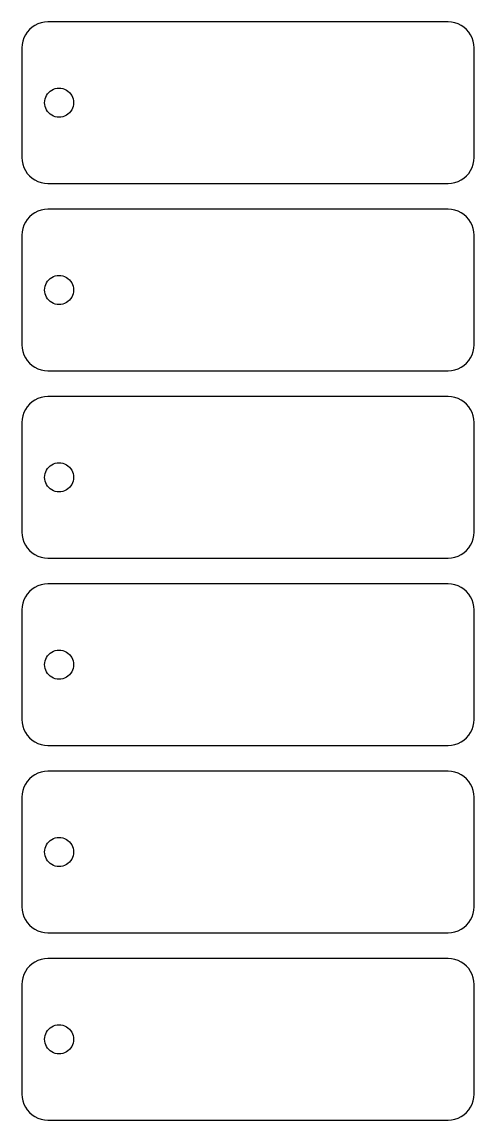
# Model space of a CAD drawing. Header units: metres. Extents: x 5 to 223, y 25 to 195.
# Drawn here: x 5 to 75, y 25 to 195 of the extents above; entities that cross this region are included whole.
import ezdxf

# ---------------------------------------------------------------- set-up
doc = ezdxf.new("R2010")
doc.units = ezdxf.units.M

msp = doc.modelspace()

# ---------------------------------------------------------------- linework, layer by layer
for p, q in [((6.17157, 193.828), (5.82658, 193.435)), ((6.56496, 194.173), (6.17157, 193.828)), ((7, 194.464), (6.56496, 194.173)), ((7.46927, 194.696), (7, 194.464)), ((7.96472, 194.864), (7.46927, 194.696)), ((8.47789, 194.966), (7.96472, 194.864)), ((9, 195), (8.47789, 194.966)), ((71, 195), (9, 195)), ((71.5221, 194.966), (71, 195)), ((72.0353, 194.864), (71.5221, 194.966)), ((72.5307, 194.696), (72.0353, 194.864)), ((73, 194.464), (72.5307, 194.696)), ((73.435, 194.173), (73, 194.464)), ((73.8284, 193.828), (73.435, 194.173)), ((74.1734, 193.435), (73.8284, 193.828)), ((5.30449, 192.531), (5.13629, 192.035)), ((5.5359, 193), (5.30449, 192.531)), ((5.82658, 193.435), (5.5359, 193)), ((74.4641, 193), (74.1734, 193.435)), ((74.6955, 192.531), (74.4641, 193)), ((74.8637, 192.035), (74.6955, 192.531)), ((5.03423, 191.522), (5, 191)), ((5, 191), (5, 174)), ((5.13629, 192.035), (5.03423, 191.522)), ((74.9658, 191.522), (74.8637, 192.035)), ((75, 191), (74.9658, 191.522)), ((75, 174), (75, 191)), ((8.67126, 183.361), (8.80144, 183.625)), ((8.80144, 183.625), (8.96495, 183.87)), ((8.96495, 183.87), (9.159, 184.091)), ((9.159, 184.091), (9.38028, 184.285)), ((9.38028, 184.285), (9.625, 184.449)), ((9.625, 184.449), (9.88896, 184.579)), ((9.88896, 184.579), (10.1676, 184.673)), ((10.1676, 184.673), (10.4563, 184.731)), ((10.4563, 184.731), (10.75, 184.75)), ((10.75, 184.75), (11.0437, 184.731)), ((11.0437, 184.731), (11.3323, 184.673)), ((11.3323, 184.673), (11.611, 184.579)), ((11.611, 184.579), (11.875, 184.449)), ((11.875, 184.449), (12.1197, 184.285)), ((12.1197, 184.285), (12.341, 184.091)), ((12.341, 184.091), (12.535, 183.87)), ((12.535, 183.87), (12.6985, 183.625)), ((12.6985, 183.625), (12.8287, 183.361)), ((8.5, 182.5), (8.51924, 182.794)), ((8.51924, 182.206), (8.5, 182.5)), ((8.51924, 182.794), (8.57666, 183.082)), ((8.57666, 181.918), (8.51924, 182.206)), ((8.57666, 183.082), (8.67126, 183.361)), ((8.67126, 181.639), (8.57666, 181.918)), ((12.8287, 183.361), (12.9233, 183.082)), ((12.9233, 181.918), (12.8287, 181.639)), ((12.9233, 183.082), (12.9807, 182.794)), ((12.9807, 182.206), (12.9233, 181.918)), ((12.9807, 182.794), (13, 182.5)), ((13, 182.5), (12.9807, 182.206)), ((8.80144, 181.375), (8.67126, 181.639)), ((8.96495, 181.13), (8.80144, 181.375)), ((9.159, 180.909), (8.96495, 181.13)), ((9.38028, 180.715), (9.159, 180.909)), ((9.625, 180.551), (9.38028, 180.715)), ((9.88896, 180.421), (9.625, 180.551)), ((10.1676, 180.327), (9.88896, 180.421)), ((10.4563, 180.269), (10.1676, 180.327)), ((10.75, 180.25), (10.4563, 180.269)), ((11.0437, 180.269), (10.75, 180.25)), ((11.3323, 180.327), (11.0437, 180.269)), ((11.611, 180.421), (11.3323, 180.327)), ((11.875, 180.551), (11.611, 180.421)), ((12.1197, 180.715), (11.875, 180.551)), ((12.341, 180.909), (12.1197, 180.715)), ((12.535, 181.13), (12.341, 180.909)), ((12.6985, 181.375), (12.535, 181.13)), ((12.8287, 181.639), (12.6985, 181.375)), ((5, 174), (5.03423, 173.478)), ((5.03423, 173.478), (5.13629, 172.965)), ((74.8637, 172.965), (74.9658, 173.478)), ((74.9658, 173.478), (75, 174)), ((5.13629, 172.965), (5.30449, 172.469)), ((5.30449, 172.469), (5.5359, 172)), ((5.5359, 172), (5.82658, 171.565)), ((74.1734, 171.565), (74.4641, 172)), ((74.4641, 172), (74.6955, 172.469)), ((74.6955, 172.469), (74.8637, 172.965)), ((5.82658, 171.565), (6.17157, 171.172)), ((6.17157, 171.172), (6.56496, 170.827)), ((6.56496, 170.827), (7, 170.536)), ((7, 170.536), (7.46927, 170.304)), ((7.46927, 170.304), (7.96472, 170.136)), ((7.96472, 170.136), (8.47789, 170.034)), ((8.47789, 170.034), (9, 170)), ((9, 170), (71, 170)), ((71, 170), (71.5221, 170.034)), ((71.5221, 170.034), (72.0353, 170.136)), ((72.0353, 170.136), (72.5307, 170.304)), ((72.5307, 170.304), (73, 170.536)), ((73, 170.536), (73.435, 170.827)), ((73.435, 170.827), (73.8284, 171.172)), ((73.8284, 171.172), (74.1734, 171.565)), ((6.56496, 165.173), (6.17157, 164.828)), ((7, 165.464), (6.56496, 165.173)), ((7.46927, 165.696), (7, 165.464)), ((7.96472, 165.864), (7.46927, 165.696)), ((8.47789, 165.966), (7.96472, 165.864)), ((9, 166), (8.47789, 165.966)), ((71, 166), (9, 166)), ((71.5221, 165.966), (71, 166)), ((72.0353, 165.864), (71.5221, 165.966)), ((72.5307, 165.696), (72.0353, 165.864)), ((73, 165.464), (72.5307, 165.696)), ((73.435, 165.173), (73, 165.464)), ((73.8284, 164.828), (73.435, 165.173)), ((5.30449, 163.531), (5.13629, 163.035)), ((5.5359, 164), (5.30449, 163.531)), ((5.82658, 164.435), (5.5359, 164)), ((6.17157, 164.828), (5.82658, 164.435)), ((74.1734, 164.435), (73.8284, 164.828)), ((74.4641, 164), (74.1734, 164.435)), ((74.6955, 163.531), (74.4641, 164)), ((74.8637, 163.035), (74.6955, 163.531)), ((5.03423, 162.522), (5, 162)), ((5, 162), (5, 145)), ((5.13629, 163.035), (5.03423, 162.522)), ((74.9658, 162.522), (74.8637, 163.035)), ((75, 162), (74.9658, 162.522)), ((75, 145), (75, 162)), ((8.80144, 154.625), (8.96495, 154.87)), ((8.96495, 154.87), (9.159, 155.091)), ((9.159, 155.091), (9.38028, 155.285)), ((9.38028, 155.285), (9.625, 155.449)), ((9.625, 155.449), (9.88896, 155.579)), ((9.88896, 155.579), (10.1676, 155.673)), ((10.1676, 155.673), (10.4563, 155.731)), ((10.4563, 155.731), (10.75, 155.75)), ((10.75, 155.75), (11.0437, 155.731)), ((11.0437, 155.731), (11.3323, 155.673)), ((11.3323, 155.673), (11.611, 155.579)), ((11.611, 155.579), (11.875, 155.449)), ((11.875, 155.449), (12.1197, 155.285)), ((12.1197, 155.285), (12.341, 155.091)), ((12.341, 155.091), (12.535, 154.87)), ((12.535, 154.87), (12.6985, 154.625)), ((8.5, 153.5), (8.51924, 153.794)), ((8.51924, 153.206), (8.5, 153.5)), ((8.51924, 153.794), (8.57666, 154.082)), ((8.57666, 152.918), (8.51924, 153.206)), ((8.57666, 154.082), (8.67126, 154.361)), ((8.67126, 154.361), (8.80144, 154.625)), ((12.6985, 154.625), (12.8287, 154.361)), ((12.8287, 154.361), (12.9233, 154.082)), ((12.9233, 154.082), (12.9807, 153.794)), ((12.9807, 153.206), (12.9233, 152.918)), ((12.9807, 153.794), (13, 153.5)), ((13, 153.5), (12.9807, 153.206)), ((8.67126, 152.639), (8.57666, 152.918)), ((8.80144, 152.375), (8.67126, 152.639)), ((8.96495, 152.13), (8.80144, 152.375)), ((9.159, 151.909), (8.96495, 152.13)), ((9.38028, 151.715), (9.159, 151.909)), ((9.625, 151.551), (9.38028, 151.715)), ((9.88896, 151.421), (9.625, 151.551)), ((10.1676, 151.327), (9.88896, 151.421)), ((10.4563, 151.269), (10.1676, 151.327)), ((11.3323, 151.327), (11.0437, 151.269)), ((11.611, 151.421), (11.3323, 151.327)), ((11.875, 151.551), (11.611, 151.421)), ((12.1197, 151.715), (11.875, 151.551)), ((12.341, 151.909), (12.1197, 151.715)), ((12.535, 152.13), (12.341, 151.909)), ((12.6985, 152.375), (12.535, 152.13)), ((12.8287, 152.639), (12.6985, 152.375)), ((12.9233, 152.918), (12.8287, 152.639)), ((10.75, 151.25), (10.4563, 151.269)), ((11.0437, 151.269), (10.75, 151.25)), ((5, 145), (5.03423, 144.478)), ((74.9658, 144.478), (75, 145)), ((5.03423, 144.478), (5.13629, 143.965)), ((5.13629, 143.965), (5.30449, 143.469)), ((5.30449, 143.469), (5.5359, 143)), ((5.5359, 143), (5.82658, 142.565)), ((74.1734, 142.565), (74.4641, 143)), ((74.4641, 143), (74.6955, 143.469)), ((74.6955, 143.469), (74.8637, 143.965)), ((74.8637, 143.965), (74.9658, 144.478)), ((5.82658, 142.565), (6.17157, 142.172)), ((6.17157, 142.172), (6.56496, 141.827)), ((6.56496, 141.827), (7, 141.536)), ((7, 141.536), (7.46927, 141.304)), ((7.46927, 141.304), (7.96472, 141.136)), ((7.96472, 141.136), (8.47789, 141.034)), ((71.5221, 141.034), (72.0353, 141.136)), ((72.0353, 141.136), (72.5307, 141.304)), ((72.5307, 141.304), (73, 141.536)), ((73, 141.536), (73.435, 141.827)), ((73.435, 141.827), (73.8284, 142.172)), ((73.8284, 142.172), (74.1734, 142.565)), ((8.47789, 141.034), (9, 141)), ((9, 141), (71, 141)), ((71, 141), (71.5221, 141.034)), ((6.56496, 136.173), (6.17157, 135.828)), ((7, 136.464), (6.56496, 136.173)), ((7.46927, 136.696), (7, 136.464)), ((7.96472, 136.864), (7.46927, 136.696)), ((8.47789, 136.966), (7.96472, 136.864)), ((9, 137), (8.47789, 136.966)), ((71, 137), (9, 137)), ((71.5221, 136.966), (71, 137)), ((72.0353, 136.864), (71.5221, 136.966)), ((72.5307, 136.696), (72.0353, 136.864)), ((73, 136.464), (72.5307, 136.696)), ((73.435, 136.173), (73, 136.464)), ((73.8284, 135.828), (73.435, 136.173)), ((5.30449, 134.531), (5.13629, 134.035)), ((5.5359, 135), (5.30449, 134.531)), ((5.82658, 135.435), (5.5359, 135)), ((6.17157, 135.828), (5.82658, 135.435)), ((74.1734, 135.435), (73.8284, 135.828)), ((74.4641, 135), (74.1734, 135.435)), ((74.6955, 134.531), (74.4641, 135)), ((74.8637, 134.035), (74.6955, 134.531)), ((5.03423, 133.522), (5, 133)), ((5, 133), (5, 116)), ((5.13629, 134.035), (5.03423, 133.522)), ((74.9658, 133.522), (74.8637, 134.035)), ((75, 133), (74.9658, 133.522)), ((75, 116), (75, 133)), ((8.80144, 125.625), (8.96495, 125.87)), ((8.96495, 125.87), (9.159, 126.091)), ((9.159, 126.091), (9.38028, 126.285)), ((9.38028, 126.285), (9.625, 126.449)), ((9.625, 126.449), (9.88896, 126.579)), ((9.88896, 126.579), (10.1676, 126.673)), ((10.1676, 126.673), (10.4563, 126.731)), ((10.4563, 126.731), (10.75, 126.75)), ((10.75, 126.75), (11.0437, 126.731)), ((11.0437, 126.731), (11.3323, 126.673)), ((11.3323, 126.673), (11.611, 126.579)), ((11.611, 126.579), (11.875, 126.449)), ((11.875, 126.449), (12.1197, 126.285)), ((12.1197, 126.285), (12.341, 126.091)), ((12.341, 126.091), (12.535, 125.87)), ((12.535, 125.87), (12.6985, 125.625)), ((8.5, 124.5), (8.51924, 124.794)), ((8.51924, 124.206), (8.5, 124.5)), ((8.51924, 124.794), (8.57666, 125.082)), ((8.57666, 123.918), (8.51924, 124.206)), ((8.57666, 125.082), (8.67126, 125.361)), ((8.67126, 125.361), (8.80144, 125.625)), ((12.6985, 125.625), (12.8287, 125.361)), ((12.8287, 125.361), (12.9233, 125.082)), ((12.9233, 125.082), (12.9807, 124.794)), ((12.9807, 124.206), (12.9233, 123.918)), ((12.9807, 124.794), (13, 124.5)), ((13, 124.5), (12.9807, 124.206)), ((8.67126, 123.639), (8.57666, 123.918)), ((8.80144, 123.375), (8.67126, 123.639)), ((8.96495, 123.13), (8.80144, 123.375)), ((9.159, 122.909), (8.96495, 123.13)), ((9.38028, 122.715), (9.159, 122.909)), ((9.625, 122.551), (9.38028, 122.715)), ((9.88896, 122.421), (9.625, 122.551)), ((10.1676, 122.327), (9.88896, 122.421)), ((11.611, 122.421), (11.3323, 122.327)), ((11.875, 122.551), (11.611, 122.421)), ((12.1197, 122.715), (11.875, 122.551)), ((12.341, 122.909), (12.1197, 122.715)), ((12.535, 123.13), (12.341, 122.909)), ((12.6985, 123.375), (12.535, 123.13)), ((12.8287, 123.639), (12.6985, 123.375)), ((12.9233, 123.918), (12.8287, 123.639)), ((10.4563, 122.269), (10.1676, 122.327)), ((10.75, 122.25), (10.4563, 122.269)), ((11.0437, 122.269), (10.75, 122.25)), ((11.3323, 122.327), (11.0437, 122.269)), ((5, 116), (5.03423, 115.478)), ((74.9658, 115.478), (75, 116)), ((5.03423, 115.478), (5.13629, 114.965)), ((5.13629, 114.965), (5.30449, 114.469)), ((5.30449, 114.469), (5.5359, 114)), ((5.5359, 114), (5.82658, 113.565)), ((74.1734, 113.565), (74.4641, 114)), ((74.4641, 114), (74.6955, 114.469)), ((74.6955, 114.469), (74.8637, 114.965)), ((74.8637, 114.965), (74.9658, 115.478)), ((5.82658, 113.565), (6.17157, 113.172)), ((6.17157, 113.172), (6.56496, 112.827)), ((6.56496, 112.827), (7, 112.536)), ((7, 112.536), (7.46927, 112.304)), ((7.46927, 112.304), (7.96472, 112.136)), ((72.0353, 112.136), (72.5307, 112.304)), ((72.5307, 112.304), (73, 112.536)), ((73, 112.536), (73.435, 112.827)), ((73.435, 112.827), (73.8284, 113.172)), ((73.8284, 113.172), (74.1734, 113.565)), ((7.96472, 112.136), (8.47789, 112.034)), ((8.47789, 112.034), (9, 112)), ((9, 112), (71, 112)), ((71, 112), (71.5221, 112.034)), ((71.5221, 112.034), (72.0353, 112.136)), ((6.56496, 107.173), (6.17157, 106.828)), ((7, 107.464), (6.56496, 107.173)), ((7.46927, 107.696), (7, 107.464)), ((7.96472, 107.864), (7.46927, 107.696)), ((8.47789, 107.966), (7.96472, 107.864)), ((9, 108), (8.47789, 107.966)), ((71, 108), (9, 108)), ((71.5221, 107.966), (71, 108)), ((72.0353, 107.864), (71.5221, 107.966)), ((72.5307, 107.696), (72.0353, 107.864)), ((73, 107.464), (72.5307, 107.696)), ((73.435, 107.173), (73, 107.464)), ((73.8284, 106.828), (73.435, 107.173)), ((5.30449, 105.531), (5.13629, 105.035)), ((5.5359, 106), (5.30449, 105.531)), ((5.82658, 106.435), (5.5359, 106)), ((6.17157, 106.828), (5.82658, 106.435)), ((74.1734, 106.435), (73.8284, 106.828)), ((74.4641, 106), (74.1734, 106.435)), ((74.6955, 105.531), (74.4641, 106)), ((74.8637, 105.035), (74.6955, 105.531)), ((5.03423, 104.522), (5, 104)), ((5, 104), (5, 87)), ((5.13629, 105.035), (5.03423, 104.522)), ((74.9658, 104.522), (74.8637, 105.035)), ((75, 104), (74.9658, 104.522)), ((75, 87), (75, 104)), ((8.96495, 96.8697), (9.159, 97.091)), ((9.159, 97.091), (9.38028, 97.285)), ((9.38028, 97.285), (9.625, 97.4485)), ((9.625, 97.4485), (9.88896, 97.5787)), ((9.88896, 97.5787), (10.1676, 97.6733)), ((10.1676, 97.6733), (10.4563, 97.7307)), ((10.4563, 97.7307), (10.75, 97.75)), ((10.75, 97.75), (11.0437, 97.7307)), ((11.0437, 97.7307), (11.3323, 97.6733)), ((11.3323, 97.6733), (11.611, 97.5787)), ((11.611, 97.5787), (11.875, 97.4485)), ((11.875, 97.4485), (12.1197, 97.285)), ((12.1197, 97.285), (12.341, 97.091)), ((12.341, 97.091), (12.535, 96.8697)), ((8.5, 95.5), (8.51924, 95.7937)), ((8.51924, 95.2063), (8.5, 95.5)), ((8.51924, 95.7937), (8.57666, 96.0823)), ((8.57666, 94.9176), (8.51924, 95.2063)), ((8.57666, 96.0823), (8.67126, 96.361)), ((8.67126, 96.361), (8.80144, 96.625)), ((8.80144, 96.625), (8.96495, 96.8697)), ((12.535, 96.8697), (12.6985, 96.625)), ((12.6985, 96.625), (12.8287, 96.361)), ((12.8287, 96.361), (12.9233, 96.0823)), ((12.9233, 96.0823), (12.9807, 95.7937)), ((12.9807, 95.2063), (12.9233, 94.9176)), ((12.9807, 95.7937), (13, 95.5)), ((13, 95.5), (12.9807, 95.2063)), ((8.67126, 94.639), (8.57666, 94.9176)), ((8.80144, 94.375), (8.67126, 94.639)), ((8.96495, 94.1303), (8.80144, 94.375)), ((9.159, 93.909), (8.96495, 94.1303)), ((9.38028, 93.715), (9.159, 93.909)), ((9.625, 93.5514), (9.38028, 93.715)), ((9.88896, 93.4213), (9.625, 93.5514)), ((11.875, 93.5514), (11.611, 93.4213)), ((12.1197, 93.715), (11.875, 93.5514)), ((12.341, 93.909), (12.1197, 93.715)), ((12.535, 94.1303), (12.341, 93.909)), ((12.6985, 94.375), (12.535, 94.1303)), ((12.8287, 94.639), (12.6985, 94.375)), ((12.9233, 94.9176), (12.8287, 94.639)), ((10.1676, 93.3267), (9.88896, 93.4213)), ((10.4563, 93.2692), (10.1676, 93.3267)), ((10.75, 93.25), (10.4563, 93.2692)), ((11.0437, 93.2692), (10.75, 93.25)), ((11.3323, 93.3267), (11.0437, 93.2692)), ((11.611, 93.4213), (11.3323, 93.3267)), ((5, 87), (5.03423, 86.4779)), ((74.9658, 86.4779), (75, 87)), ((5.03423, 86.4779), (5.13629, 85.9647)), ((5.13629, 85.9647), (5.30449, 85.4693)), ((5.30449, 85.4693), (5.5359, 85)), ((5.5359, 85), (5.82658, 84.565)), ((74.1734, 84.565), (74.4641, 85)), ((74.4641, 85), (74.6955, 85.4693)), ((74.6955, 85.4693), (74.8637, 85.9647)), ((74.8637, 85.9647), (74.9658, 86.4779)), ((5.82658, 84.565), (6.17157, 84.1716)), ((6.17157, 84.1716), (6.56496, 83.8266)), ((6.56496, 83.8266), (7, 83.5359)), ((7, 83.5359), (7.46927, 83.3045)), ((7.46927, 83.3045), (7.96472, 83.1363)), ((72.0353, 83.1363), (72.5307, 83.3045)), ((72.5307, 83.3045), (73, 83.5359)), ((73, 83.5359), (73.435, 83.8266)), ((73.435, 83.8266), (73.8284, 84.1716)), ((73.8284, 84.1716), (74.1734, 84.565)), ((7.96472, 83.1363), (8.47789, 83.0342)), ((8.47789, 83.0342), (9, 83)), ((9, 83), (71, 83)), ((71, 83), (71.5221, 83.0342)), ((71.5221, 83.0342), (72.0353, 83.1363)), ((7, 78.4641), (6.56496, 78.1734)), ((7.46927, 78.6955), (7, 78.4641)), ((7.96472, 78.8637), (7.46927, 78.6955)), ((8.47789, 78.9658), (7.96472, 78.8637)), ((9, 79), (8.47789, 78.9658)), ((71, 79), (9, 79)), ((71.5221, 78.9658), (71, 79)), ((72.0353, 78.8637), (71.5221, 78.9658)), ((72.5307, 78.6955), (72.0353, 78.8637)), ((73, 78.4641), (72.5307, 78.6955)), ((73.435, 78.1734), (73, 78.4641)), ((5.30449, 76.5307), (5.13629, 76.0353)), ((5.5359, 77), (5.30449, 76.5307)), ((5.82658, 77.435), (5.5359, 77)), ((6.17157, 77.8284), (5.82658, 77.435)), ((6.56496, 78.1734), (6.17157, 77.8284)), ((73.8284, 77.8284), (73.435, 78.1734)), ((74.1734, 77.435), (73.8284, 77.8284)), ((74.4641, 77), (74.1734, 77.435)), ((74.6955, 76.5307), (74.4641, 77)), ((74.8637, 76.0353), (74.6955, 76.5307)), ((5.03423, 75.5221), (5, 75)), ((5, 75), (5, 58)), ((5.13629, 76.0353), (5.03423, 75.5221)), ((74.9658, 75.5221), (74.8637, 76.0353)), ((75, 75), (74.9658, 75.5221)), ((75, 58), (75, 75)), ((8.96495, 67.8697), (9.159, 68.091)), ((9.159, 68.091), (9.38028, 68.285)), ((9.38028, 68.285), (9.625, 68.4485)), ((9.625, 68.4485), (9.88896, 68.5787)), ((9.88896, 68.5787), (10.1676, 68.6733)), ((10.1676, 68.6733), (10.4563, 68.7307)), ((10.4563, 68.7307), (10.75, 68.75)), ((10.75, 68.75), (11.0437, 68.7307)), ((11.0437, 68.7307), (11.3323, 68.6733)), ((11.3323, 68.6733), (11.611, 68.5787)), ((11.611, 68.5787), (11.875, 68.4485)), ((11.875, 68.4485), (12.1197, 68.285)), ((12.1197, 68.285), (12.341, 68.091)), ((12.341, 68.091), (12.535, 67.8697)), ((8.5, 66.5), (8.51924, 66.7937)), ((8.51924, 66.2063), (8.5, 66.5)), ((8.51924, 66.7937), (8.57666, 67.0823)), ((8.57666, 67.0823), (8.67126, 67.361)), ((8.67126, 67.361), (8.80144, 67.625)), ((8.80144, 67.625), (8.96495, 67.8697)), ((12.535, 67.8697), (12.6985, 67.625)), ((12.6985, 67.625), (12.8287, 67.361)), ((12.8287, 67.361), (12.9233, 67.0823)), ((12.9233, 67.0823), (12.9807, 66.7937)), ((12.9807, 66.7937), (13, 66.5)), ((13, 66.5), (12.9807, 66.2063)), ((8.57666, 65.9176), (8.51924, 66.2063)), ((8.67126, 65.639), (8.57666, 65.9176)), ((8.80144, 65.375), (8.67126, 65.639)), ((8.96495, 65.1303), (8.80144, 65.375)), ((9.159, 64.909), (8.96495, 65.1303)), ((9.38028, 64.715), (9.159, 64.909)), ((9.625, 64.5514), (9.38028, 64.715)), ((12.1197, 64.715), (11.875, 64.5514)), ((12.341, 64.909), (12.1197, 64.715)), ((12.535, 65.1303), (12.341, 64.909)), ((12.6985, 65.375), (12.535, 65.1303)), ((12.8287, 65.639), (12.6985, 65.375)), ((12.9233, 65.9176), (12.8287, 65.639)), ((12.9807, 66.2063), (12.9233, 65.9176)), ((9.88896, 64.4213), (9.625, 64.5514)), ((10.1676, 64.3267), (9.88896, 64.4213)), ((10.4563, 64.2692), (10.1676, 64.3267)), ((10.75, 64.25), (10.4563, 64.2692)), ((11.0437, 64.2692), (10.75, 64.25)), ((11.3323, 64.3267), (11.0437, 64.2692)), ((11.611, 64.4213), (11.3323, 64.3267)), ((11.875, 64.5514), (11.611, 64.4213)), ((5, 58), (5.03423, 57.4779)), ((74.9658, 57.4779), (75, 58)), ((5.03423, 57.4779), (5.13629, 56.9647)), ((5.13629, 56.9647), (5.30449, 56.4693)), ((5.30449, 56.4693), (5.5359, 56)), ((74.4641, 56), (74.6955, 56.4693)), ((74.6955, 56.4693), (74.8637, 56.9647)), ((74.8637, 56.9647), (74.9658, 57.4779)), ((5.5359, 56), (5.82658, 55.565)), ((5.82658, 55.565), (6.17157, 55.1716)), ((6.17157, 55.1716), (6.56496, 54.8266)), ((6.56496, 54.8266), (7, 54.5359)), ((7, 54.5359), (7.46927, 54.3045)), ((72.5307, 54.3045), (73, 54.5359)), ((73, 54.5359), (73.435, 54.8266)), ((73.435, 54.8266), (73.8284, 55.1716)), ((73.8284, 55.1716), (74.1734, 55.565)), ((74.1734, 55.565), (74.4641, 56)), ((7.46927, 54.3045), (7.96472, 54.1363)), ((7.96472, 54.1363), (8.47789, 54.0342)), ((8.47789, 54.0342), (9, 54)), ((9, 54), (71, 54)), ((71, 54), (71.5221, 54.0342)), ((71.5221, 54.0342), (72.0353, 54.1363)), ((72.0353, 54.1363), (72.5307, 54.3045)), ((7, 49.4641), (6.56496, 49.1734)), ((7.46927, 49.6955), (7, 49.4641)), ((7.96472, 49.8637), (7.46927, 49.6955)), ((8.47789, 49.9658), (7.96472, 49.8637)), ((9, 50), (8.47789, 49.9658)), ((71, 50), (9, 50)), ((71.5221, 49.9658), (71, 50)), ((72.0353, 49.8637), (71.5221, 49.9658)), ((72.5307, 49.6955), (72.0353, 49.8637)), ((73, 49.4641), (72.5307, 49.6955)), ((73.435, 49.1734), (73, 49.4641)), ((5.5359, 48), (5.30449, 47.5307)), ((5.82658, 48.435), (5.5359, 48)), ((6.17157, 48.8284), (5.82658, 48.435)), ((6.56496, 49.1734), (6.17157, 48.8284)), ((73.8284, 48.8284), (73.435, 49.1734)), ((74.1734, 48.435), (73.8284, 48.8284)), ((74.4641, 48), (74.1734, 48.435)), ((74.6955, 47.5307), (74.4641, 48)), ((5.03423, 46.5221), (5, 46)), ((5, 46), (5, 29)), ((5.13629, 47.0353), (5.03423, 46.5221)), ((5.30449, 47.5307), (5.13629, 47.0353)), ((74.8637, 47.0353), (74.6955, 47.5307)), ((74.9658, 46.5221), (74.8637, 47.0353)), ((75, 46), (74.9658, 46.5221)), ((75, 29), (75, 46)), ((9.159, 39.091), (9.38028, 39.285)), ((9.38028, 39.285), (9.625, 39.4485)), ((9.625, 39.4485), (9.88896, 39.5787)), ((9.88896, 39.5787), (10.1676, 39.6733)), ((10.1676, 39.6733), (10.4563, 39.7307)), ((10.4563, 39.7307), (10.75, 39.75)), ((10.75, 39.75), (11.0437, 39.7307)), ((11.0437, 39.7307), (11.3323, 39.6733)), ((11.3323, 39.6733), (11.611, 39.5787)), ((11.611, 39.5787), (11.875, 39.4485)), ((11.875, 39.4485), (12.1197, 39.285)), ((12.1197, 39.285), (12.341, 39.091)), ((8.5, 37.5), (8.51924, 37.7937)), ((8.51924, 37.2063), (8.5, 37.5)), ((8.51924, 37.7937), (8.57666, 38.0823)), ((8.57666, 38.0823), (8.67126, 38.361)), ((8.67126, 38.361), (8.80144, 38.625)), ((8.80144, 38.625), (8.96495, 38.8697)), ((8.96495, 38.8697), (9.159, 39.091)), ((12.341, 39.091), (12.535, 38.8697)), ((12.535, 38.8697), (12.6985, 38.625)), ((12.6985, 38.625), (12.8287, 38.361)), ((12.8287, 38.361), (12.9233, 38.0823)), ((12.9233, 38.0823), (12.9807, 37.7937)), ((12.9807, 37.7937), (13, 37.5)), ((13, 37.5), (12.9807, 37.2063)), ((8.57666, 36.9176), (8.51924, 37.2063)), ((8.67126, 36.639), (8.57666, 36.9176)), ((8.80144, 36.375), (8.67126, 36.639)), ((8.96495, 36.1303), (8.80144, 36.375)), ((9.159, 35.909), (8.96495, 36.1303)), ((9.38028, 35.715), (9.159, 35.909)), ((9.625, 35.5514), (9.38028, 35.715)), ((12.1197, 35.715), (11.875, 35.5514)), ((12.341, 35.909), (12.1197, 35.715)), ((12.535, 36.1303), (12.341, 35.909)), ((12.6985, 36.375), (12.535, 36.1303)), ((12.8287, 36.639), (12.6985, 36.375)), ((12.9233, 36.9176), (12.8287, 36.639)), ((12.9807, 37.2063), (12.9233, 36.9176)), ((9.88896, 35.4213), (9.625, 35.5514)), ((10.1676, 35.3267), (9.88896, 35.4213)), ((10.4563, 35.2692), (10.1676, 35.3267)), ((10.75, 35.25), (10.4563, 35.2692)), ((11.0437, 35.2692), (10.75, 35.25)), ((11.3323, 35.3267), (11.0437, 35.2692)), ((11.611, 35.4213), (11.3323, 35.3267)), ((11.875, 35.5514), (11.611, 35.4213)), ((5, 29), (5.03423, 28.4779)), ((74.9658, 28.4779), (75, 29)), ((5.03423, 28.4779), (5.13629, 27.9647)), ((5.13629, 27.9647), (5.30449, 27.4693)), ((5.30449, 27.4693), (5.5359, 27)), ((74.4641, 27), (74.6955, 27.4693)), ((74.6955, 27.4693), (74.8637, 27.9647)), ((74.8637, 27.9647), (74.9658, 28.4779)), ((5.5359, 27), (5.82658, 26.565)), ((5.82658, 26.565), (6.17157, 26.1716)), ((6.17157, 26.1716), (6.56496, 25.8266)), ((6.56496, 25.8266), (7, 25.5359)), ((7, 25.5359), (7.46927, 25.3045)), ((72.5307, 25.3045), (73, 25.5359)), ((73, 25.5359), (73.435, 25.8266)), ((73.435, 25.8266), (73.8284, 26.1716)), ((73.8284, 26.1716), (74.1734, 26.565)), ((74.1734, 26.565), (74.4641, 27)), ((7.46927, 25.3045), (7.96472, 25.1363)), ((7.96472, 25.1363), (8.47789, 25.0342)), ((8.47789, 25.0342), (9, 25)), ((9, 25), (71, 25)), ((71, 25), (71.5221, 25.0342)), ((71.5221, 25.0342), (72.0353, 25.1363)), ((72.0353, 25.1363), (72.5307, 25.3045))]:
    msp.add_line(p, q)

doc.saveas('drawing.dxf')
